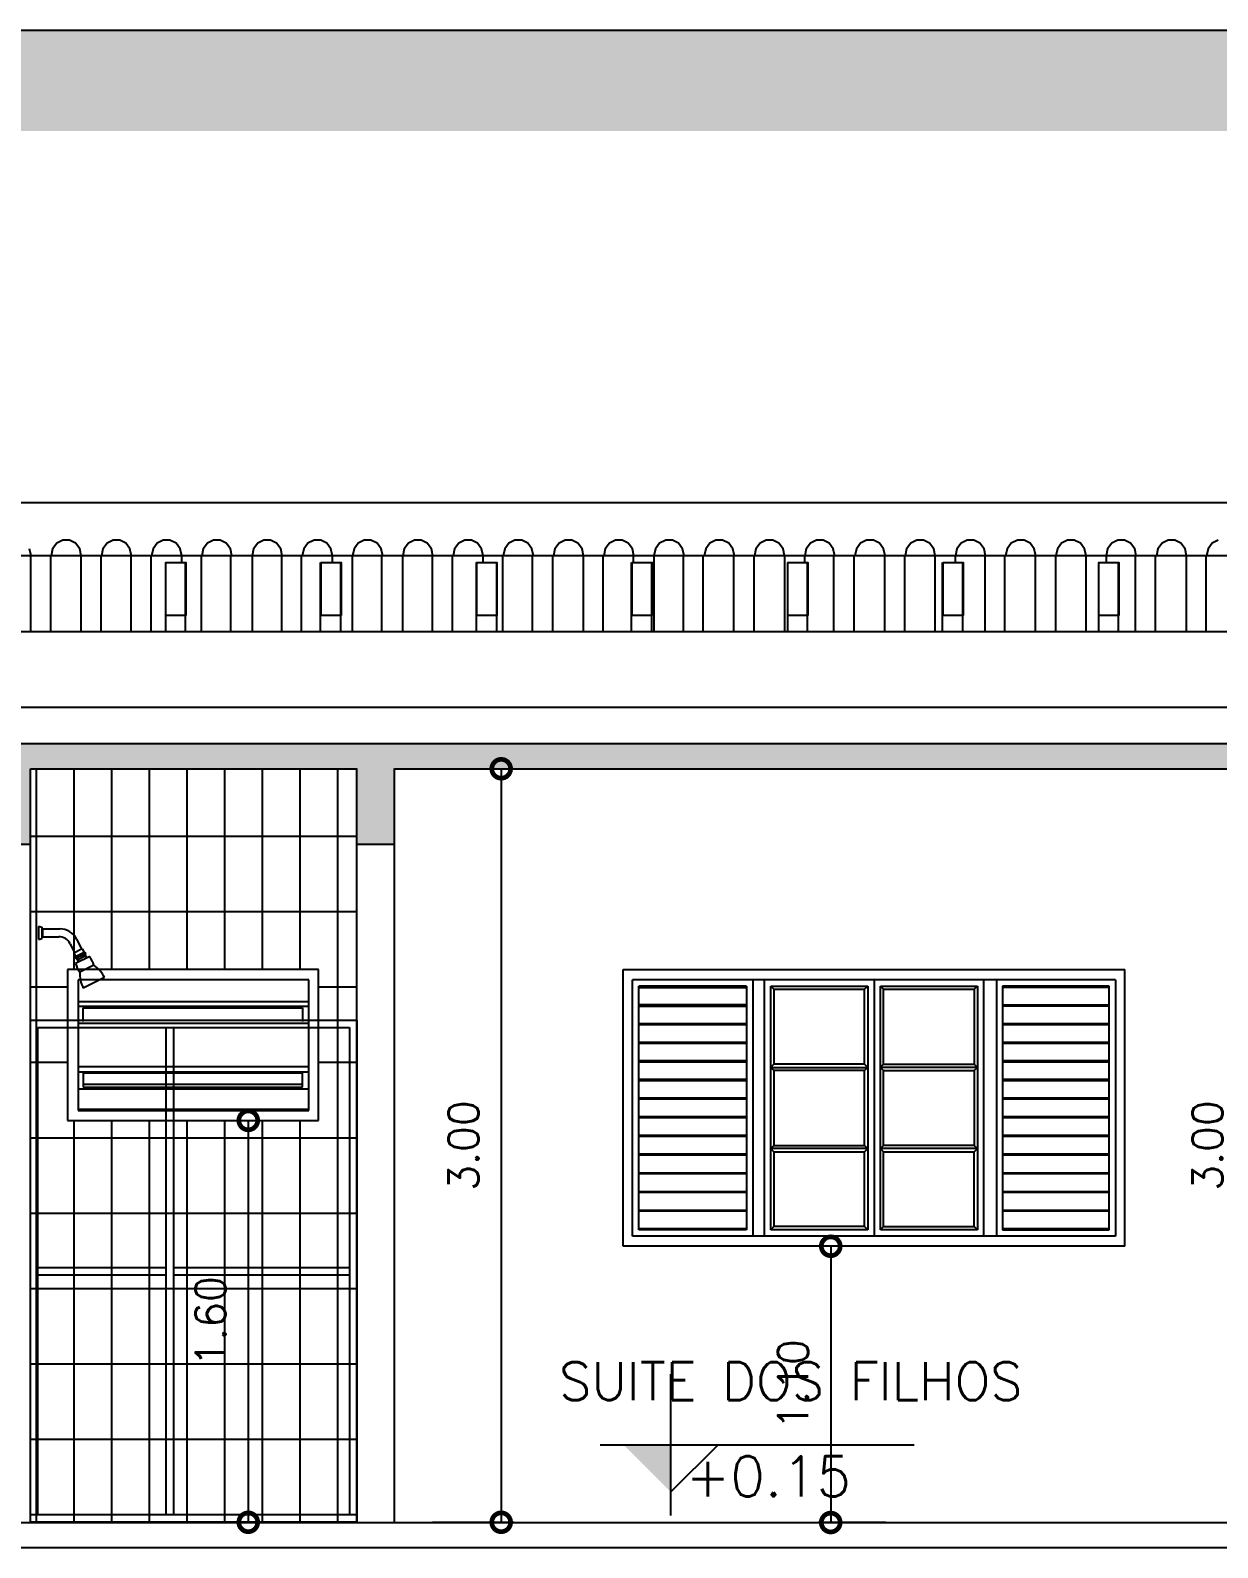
# Model space of a CAD drawing. Extents: x 500 to 638, y 181 to 267.
# Drawn here: x 611.23 to 615.95, y 215.87 to 221.91 of the extents above; entities that cross this region are included whole.
import ezdxf
from ezdxf.enums import TextEntityAlignment as Align

# ---------------------------------------------------------------- set-up
doc = ezdxf.new("R2010")
doc.units = 0
doc.header["$LTSCALE"] = 7
doc.layers.get('0').update_dxf_attribs({"linetype": 'CONTINUOUS'})
doc.layers.get('DEFPOINTS').update_dxf_attribs({"linetype": 'CONTINUOUS'})
for name, color, linetype in [('ACESSÓRIO', 2, 'CONTINUOUS'), ('ALVENARIA', 7, 'CONTINUOUS'), ('ALVENARIA1', 44, 'CONTINUOUS'), ('COTA', 1, 'CONTINUOUS'), ('HATCH', 30, 'CONTINUOUS'), ('JAPOR', 142, 'CONTINUOUS'), ('TEXTO2', 40, 'CONTINUOUS'), ('TEXTO3', 3, 'CONTINUOUS')]:
    doc.layers.add(name, color=color, linetype=linetype)
doc.styles.add('REGUA60', font='cityb___.ttf', dxfattribs={"width": 1.4})
doc.styles.add('SIMPLEX', font='SIMPLEX.SHX')
doc.dimstyles.new('DIM50', dxfattribs={"dimtxt": 0.12, "dimasz": 0.15, "dimexe": 0.05, "dimexo": 0.09, "dimgap": 0.09, "dimtad": 1, "dimzin": 0, "dimdsep": 46, "dimtxsty": 'SIMPLEX', "dimblk1": 'DOTSMALL', "dimblk2": 'DOTSMALL', "dimsah": 1, "dimcen": 0.09, "dimadec": 0, "dimazin": 0, "dimtfac": 1, "dimtix": 1, "dimtofl": 0, "dimtmove": 2, "dimatfit": 3, "dimldrblk": 'DOTSMALL', "dimfxl": 1, "dimtolj": 1, "dimtzin": 0, "dimarcsym": 0})

# ---------------------------------------------------------------- blocks, each defined once
blk = doc.blocks.new('_DOTSMALL')
at = {"color": 0, "linetype": 'ByBlock', "const_width": 0.5}
blk.add_lwpolyline([(-0.0625, 0, 1), (0.0625, 0, 1)], format="xyb", close=True, dxfattribs=at)
blk = doc.blocks.new('*D227')
at = {"layer": 'COTA', "color": 0, "lineweight": -2}
for p, q in [((611.8227, 217.569), (612.1433, 217.569)), ((612.0933, 217.569), (612.0933, 215.9695)), ((611.8227, 215.9695), (612.1433, 215.9695))]:
    blk.add_line(p, q, dxfattribs=at)
at = {"layer": 'DEFPOINTS', "color": 0}
for p in [(611.7327, 217.569, -1.4713), (611.7327, 215.9695, -1.4713), (612.0933, 215.9695)]:
    blk.add_point(p, dxfattribs=at)
at = {"layer": 'COTA', "color": 0, "lineweight": -2, "xscale": 0.15, "yscale": 0.15, "zscale": 0.15}
for p, rotation in [((612.0933, 217.569), 90), ((612.0933, 215.9695), 270)]:
    blk.add_blockref('_DOTSMALL', p, dxfattribs=dict(at, rotation=rotation))
at = {"layer": 'COTA', "color": 0, "insert": (611.9433, 216.7692), "char_height": 0.12, "attachment_point": 5, "rotation": 90, "style": 'SIMPLEX'}
blk.add_mtext('\\A1;1.60', dxfattribs=at)
blk = doc.blocks.new('*D228')
at = {"layer": 'COTA', "color": 0, "lineweight": -2}
for p, q in [((612.827, 218.9685), (613.1502, 218.9685)), ((613.1002, 218.9685), (613.1002, 215.9695)), ((612.827, 215.9695), (613.1502, 215.9695))]:
    blk.add_line(p, q, dxfattribs=at)
at = {"layer": 'DEFPOINTS', "color": 0}
for p in [(612.737, 218.9685, -1.4713), (612.737, 215.9695, -1.4713), (613.1002, 215.9695)]:
    blk.add_point(p, dxfattribs=at)
at = {"layer": 'COTA', "color": 0, "lineweight": -2, "xscale": 0.15, "yscale": 0.15, "zscale": 0.15}
for p, rotation in [((613.1002, 218.9685), 90), ((613.1002, 215.9695), 270)]:
    blk.add_blockref('_DOTSMALL', p, dxfattribs=dict(at, rotation=rotation))
at = {"layer": 'COTA', "color": 0, "insert": (612.9502, 217.469), "char_height": 0.12, "attachment_point": 5, "rotation": 90, "style": 'SIMPLEX'}
blk.add_mtext('\\A1;3.00', dxfattribs=at)
blk = doc.blocks.new('*D230')
at = {"layer": 'COTA', "color": 0, "lineweight": -2}
for p, q in [((614.6309, 217.0681), (614.3621, 217.0681)), ((614.4121, 217.0681), (614.4121, 215.9685)), ((614.6309, 215.9685), (614.3621, 215.9685))]:
    blk.add_line(p, q, dxfattribs=at)
at = {"layer": 'DEFPOINTS', "color": 0}
for p in [(614.7209, 217.0681, -1.4713), (614.4121, 215.9685), (614.7209, 215.9685, -1.4713)]:
    blk.add_point(p, dxfattribs=at)
at = {"layer": 'COTA', "color": 0, "lineweight": -2, "xscale": 0.15, "yscale": 0.15, "zscale": 0.15}
for p, rotation in [((614.4121, 217.0681), 90), ((614.4121, 215.9685), 270)]:
    blk.add_blockref('_DOTSMALL', p, dxfattribs=dict(at, rotation=rotation))
at = {"layer": 'COTA', "color": 0, "insert": (614.2621, 216.5183), "char_height": 0.12, "attachment_point": 5, "rotation": 90, "style": 'SIMPLEX'}
blk.add_mtext('\\A1;1.10', dxfattribs=at)
blk = doc.blocks.new('*D232')
at = {"layer": 'COTA', "color": 0, "lineweight": -2}
for p, q in [((616.5582, 218.9685), (616.0116, 218.9685)), ((616.0616, 218.9685), (616.0616, 215.9695)), ((616.5582, 215.9695), (616.0116, 215.9695))]:
    blk.add_line(p, q, dxfattribs=at)
at = {"layer": 'DEFPOINTS', "color": 0}
for p in [(616.6482, 218.9685, -1.4713), (616.0616, 215.9695), (616.6482, 215.9695, -1.4713)]:
    blk.add_point(p, dxfattribs=at)
at = {"layer": 'COTA', "color": 0, "lineweight": -2, "xscale": 0.15, "yscale": 0.15, "zscale": 0.15}
for p, rotation in [((616.0616, 218.9685), 90), ((616.0616, 215.9695), 270)]:
    blk.add_blockref('_DOTSMALL', p, dxfattribs=dict(at, rotation=rotation))
at = {"layer": 'COTA', "color": 0, "insert": (615.9116, 217.469), "char_height": 0.12, "attachment_point": 5, "rotation": 90, "style": 'SIMPLEX'}
blk.add_mtext('\\A1;3.00', dxfattribs=at)
blk = doc.blocks.new('*D238')
at = {"layer": 'COTA', "color": 0, "lineweight": -2}
for p, q in [((611.1358, 217.9685), (610.6421, 217.9685)), ((610.6921, 217.9685), (610.6921, 215.9695)), ((611.1358, 215.9695), (610.6421, 215.9695))]:
    blk.add_line(p, q, dxfattribs=at)
at = {"layer": 'DEFPOINTS', "color": 0}
for p in [(611.2258, 217.9685, -1.4713), (610.6921, 215.9695), (611.2258, 215.9695, -1.4713)]:
    blk.add_point(p, dxfattribs=at)
at = {"layer": 'COTA', "color": 0, "lineweight": -2, "xscale": 0.15, "yscale": 0.15, "zscale": 0.15}
for p, rotation in [((610.6921, 217.9685), 90), ((610.6921, 215.9695), 270)]:
    blk.add_blockref('_DOTSMALL', p, dxfattribs=dict(at, rotation=rotation))
at = {"layer": 'COTA', "color": 0, "insert": (610.5421, 216.969), "char_height": 0.12, "attachment_point": 5, "rotation": 90, "style": 'SIMPLEX'}
blk.add_mtext('\\A1;2.00', dxfattribs=at)
blk = doc.blocks.new('NIVELCR')
at = {"linetype": 'ByBlock'}
for p, q in [((0, -1.25), (0, 6.25)), ((-3.75, 2.5), (12.917, 2.5)), ((0, 0), (2.5, 2.5))]:
    blk.add_line(p, q, dxfattribs=at)
blk.add_solid([(-2.5, 2.5), (0, 0), (0, 2.5)], dxfattribs=at)
at = {"color": 0, "linetype": 'ByBlock', "style": 'REGUA60', "width": 1.4}
blk.add_attdef('COTANIVEL', (1.661, 3.512), '', height=1.5, dxfattribs=at)

msp = doc.modelspace()

# ---------------------------------------------------------------- hatches: boundary and pattern name
at = {"layer": 'ALVENARIA1'}
h = msp.add_hatch(dxfattribs=at)
h.set_pattern_fill('_USER,_O', color=256, scale=0.15, angle=90, pattern_type=0)
h.set_pattern_definition([(90, (0, 0), (-0.15, 9e-18), [])])
h.paths.add_polyline_path([(607.318, 218.9685), (605.8184, 218.9685), (605.8184, 215.9685), (607.318, 215.9685)])
h.paths.add_polyline_path([(606.0643, 217.569), (606.0643, 218.1692), (607.0674, 218.1692), (607.0674, 217.569)], flags=16)
h.paths.add_polyline_path([(606.1063, 217.6082), (606.1063, 218.1286), (607.0254, 218.1286), (607.0254, 217.6082)], flags=0)
h.paths.add_polyline_path([(611.2258, 215.9685), (612.5258, 215.9685), (612.5258, 218.9685), (611.2258, 218.9685)])
h.paths.add_polyline_path([(611.3737, 217.569), (611.3737, 218.1692), (612.3726, 218.1692), (612.3726, 217.569)], flags=16)
h.paths.add_polyline_path([(611.4156, 217.6082), (611.4156, 218.1286), (612.3348, 218.1286), (612.3348, 217.6082)], flags=0)
h = msp.add_hatch(dxfattribs=at)
h.set_pattern_fill('_USER,_O', color=256, scale=0.3, pattern_type=0)
h.set_pattern_definition([(0, (0, 0), (0, 0.3), [])])
h.paths.add_polyline_path([(607.318, 218.9685), (605.8184, 218.9685), (605.8184, 215.9685), (607.318, 215.9685)])
h.paths.add_polyline_path([(606.0643, 217.569), (606.0643, 218.1692), (607.0674, 218.1692), (607.0674, 217.569)], flags=16)
h.paths.add_polyline_path([(606.1063, 217.6082), (606.1063, 218.1286), (607.0254, 218.1286), (607.0254, 217.6082)], flags=0)
h.paths.add_polyline_path([(611.2258, 215.9685), (612.5258, 215.9685), (612.5258, 218.9685), (611.2258, 218.9685)])
h.paths.add_polyline_path([(611.3737, 217.569), (611.3737, 218.1692), (612.3726, 218.1692), (612.3726, 217.569)], flags=16)
h.paths.add_polyline_path([(611.4156, 217.6082), (611.4156, 218.1286), (612.3348, 218.1286), (612.3348, 217.6082)], flags=0)
at = {"layer": 'HATCH'}
h = msp.add_hatch(dxfattribs=at)
h.set_pattern_fill('AR-HBONE', color=256, scale=0.02, style=0)
h.set_pattern_definition([(45, (0, 0), (9e-18, 0.113137085), [0.24, -0.08]), (135, (0.05657, 0.05657), (9e-18, 0.113137085), [0.24, -0.08])])
h.paths.add_polyline_path([(623.7768, 221.9076), (598.4596, 221.9076), (598.4596, 221.5076), (623.7768, 221.5076)])
h = msp.add_hatch(dxfattribs=at)
h.set_pattern_fill('AR-CONC', color=256, scale=0.03, style=0)
h.set_pattern_definition([(50, (0, 0), (0.215178055, -0.01882564), [0.0225, -0.2475]), (355, (0, 0), (-0.0416254, 0.22565764), [0.018, -0.198]), (100.4514, (0.01793, -0.00157), (0.173552815, 0.20683186), [0.01912206, -0.21034263]), (46.1842, (0, 0.06), (0.32017231, -0.0496557), [0.03375, -0.37125]), (96.6356, (0.02668, 0.05586), (0.28039881, 0.29223536), [0.02868309, -0.3155139]), (351.1842, (0, 0.06), (0.28039858, 0.29223558), [0.027, -0.297]), (21, (0.03, 0.045), (0.179072116, -0.120785667), [0.0225, -0.2475]), (326, (0.03, 0.045), (0.0729946, 0.21754501), [0.018, -0.198]), (71.4514, (0.04492, 0.03493), (0.25206679, 0.09675915), [0.01912206, -0.21034263]), (37.5, (0, 0), (0.003647957, 0.099868156), [0, -0.1956, 0, -0.201, 0, -0.19875]), (7.5, (0, 0), (0.078920861, 0.118323514), [0, -0.1146, 0, -0.1911, 0, -0.07575]), (327.5, (-0.0669, 0), (0.160146731, -0.006766462), [0, -0.075, 0, -0.234, 0, -0.3105]), (317.5, (-0.0969, 0), (0.17495585, 0.030031495), [0, -0.0975, 0, -0.1554, 0, -0.2205])])
h.paths.add_polyline_path([(612.5258, 218.6685), (612.6758, 218.6685), (612.6758, 218.9685), (616.4982, 218.9685), (616.4982, 218.6685), (616.6482, 218.6685), (616.6482, 218.9685), (620.1482, 218.9685), (620.1482, 218.6685), (620.2982, 218.6685), (620.2982, 219.0685), (605.6684, 219.0685), (605.6684, 218.6685), (605.8184, 218.6685), (605.8184, 218.9685), (607.318, 218.9685), (607.318, 218.6685), (607.468, 218.6685), (607.468, 218.9685), (611.0758, 218.9685), (611.0758, 218.6685), (611.2258, 218.6685), (611.2258, 218.9685), (612.5258, 218.9685)])

# ---------------------------------------------------------------- linework, layer by layer
at = {"layer": 'ACESSÓRIO'}
for p, q in [((611.2585, 218.341, -1.4713), (611.2585, 218.2907, -1.4713)), ((611.2585, 218.341, -1.4713), (611.2641, 218.341, -1.4713)), ((611.2641, 218.341, -1.4713), (611.2711, 218.3381, -1.4713)), ((611.2711, 218.3381, -1.4713), (611.2711, 218.2936, -1.4713)), ((611.2743, 218.3315, -1.4713), (611.3428, 218.3315, -1.4713)), ((611.2743, 218.3315, -1.4713), (611.2743, 218.3001, -1.4713)), ((611.2585, 218.2907, -1.4713), (611.2641, 218.2907, -1.4713)), ((611.2641, 218.2907, -1.4713), (611.2711, 218.2936, -1.4713)), ((611.2743, 218.3001, -1.4713), (611.3389, 218.3001, -1.4713)), ((611.384, 218.2721, -1.4713), (611.4017, 218.2365, -1.4713)), ((611.4104, 218.2896, -1.4713), (611.4298, 218.2504, -1.4713)), ((611.4326, 218.2518, -1.4713), (611.3988, 218.2351, -1.4713)), ((611.3988, 218.2351, -1.4713), (611.4063, 218.22, -1.4713)), ((611.4429, 218.2381, -1.4713), (611.4035, 218.2186, -1.4713)), ((611.4035, 218.2186, -1.4713), (611.4063, 218.2129, -1.4713)), ((611.4079, 218.2137, -1.4713), (611.4051, 218.2194, -1.4713)), ((611.462, 218.2208, -1.4713), (611.4057, 218.1929, -1.4713)), ((611.4457, 218.2325, -1.4713), (611.4063, 218.2129, -1.4713)), ((611.4091, 218.2143, -1.4713), (611.4128, 218.2069, -1.4713)), ((611.4121, 218.2158, -1.4713), (611.4093, 218.2214, -1.4713)), ((611.4466, 218.2237, -1.4713), (611.4128, 218.2069, -1.4713)), ((611.4162, 218.2179, -1.4713), (611.4134, 218.2235, -1.4713)), ((611.4156, 218.2083, -1.4713), (611.4138, 218.1969, -1.4713)), ((611.4204, 218.2199, -1.4713), (611.4176, 218.2255, -1.4713)), ((611.4245, 218.222, -1.4713), (611.4217, 218.2276, -1.4713)), ((611.4287, 218.224, -1.4713), (611.4259, 218.2297, -1.4713)), ((611.4328, 218.2261, -1.4713), (611.43, 218.2317, -1.4713)), ((611.4326, 218.2518, -1.4713), (611.4401, 218.2367, -1.4713)), ((611.437, 218.2281, -1.4713), (611.4342, 218.2338, -1.4713)), ((611.4411, 218.2302, -1.4713), (611.4383, 218.2358, -1.4713)), ((611.4429, 218.2381, -1.4713), (611.4457, 218.2325, -1.4713)), ((611.4429, 218.2311, -1.4713), (611.4466, 218.2237, -1.4713)), ((611.4438, 218.2223, -1.4713), (611.454, 218.2168, -1.4713)), ((611.4788, 218.187, -1.4713), (611.4225, 218.1591, -1.4713)), ((611.5208, 218.1377, -1.4713), (611.4363, 218.0958, -1.4713)), ((611.2558, 217.9385, -1.4713), (612.4958, 217.9385, -1.4713)), ((611.2558, 215.9995, -1.4713), (611.2558, 217.9385, -1.4713)), ((611.7658, 217.9385, -1.4713), (611.7658, 215.9995, -1.4713)), ((611.7958, 217.9385, -1.4713), (611.7958, 215.9995, -1.4713)), ((612.4958, 217.9385, -1.4713), (612.4958, 215.9995, -1.4713)), ((611.2558, 216.984, -1.4713), (611.7658, 216.984, -1.4713)), ((611.2558, 216.954, -1.4713), (611.7658, 216.954, -1.4713)), ((611.7958, 216.984, -1.4713), (612.4958, 216.984, -1.4713)), ((611.7958, 216.954, -1.4713), (612.4958, 216.954, -1.4713)), ((612.4958, 215.9995, -1.4713), (611.2558, 215.9995, -1.4713))]:
    msp.add_line(p, q, dxfattribs=at)
at = {"layer": 'ACESSÓRIO', "elevation": -1.4713}
msp.add_lwpolyline([(611.2258, 217.9685), (612.5258, 217.9685), (612.5258, 215.9695), (611.2258, 215.9695)], close=True, dxfattribs=at)
at = {"layer": 'ACESSÓRIO'}
for centre, radius, start, end in [((611.269, 218.3314, -1.4713), 0.0053, 1.37796, 66.00217), ((611.3428, 218.2561, -1.4713), 0.0754, 26.36154, 90), ((611.269, 218.3002, -1.4713), 0.0053, 293.99783, 358.62204), ((611.3389, 218.2498, -1.4713), 0.0503, 26.36154, 90), ((611.3647, 218.1515, -1.4713), 0.1195, 17.28341, 35.43967), ((611.5198, 218.2284, -1.4713), 0.1195, 197.28341, 215.43967), ((611.5534, 218.1546, -1.4713), 0.131, 178.00544, 206.64515), ((611.4031, 218.0801, -1.4713), 0.131, 26.07793, 54.71764)]:
    msp.add_arc(centre, radius, start, end, dxfattribs=at)
at = {"layer": 'ALVENARIA'}
for p, q in [((623.7768, 221.9076), (598.4596, 221.9076)), ((621.9043, 219.5137, -1.4713), (604.2091, 219.5137, -1.4713)), ((604.2091, 219.2143, -1.4713), (621.9043, 219.2143, -1.4713)), ((605.6684, 219.0685, -1.4713), (620.2982, 219.0685, -1.4713)), ((611.2258, 215.9695, -1.4713), (611.2258, 218.9685, -1.4713)), ((611.2258, 218.9685, -1.4713), (612.5258, 218.9685, -1.4713)), ((612.5258, 215.9695, -1.4713), (612.5258, 218.9695, -1.4713)), ((612.6758, 215.9695, -1.4713), (612.6758, 218.9695, -1.4713)), ((612.6758, 218.9685, -1.4713), (616.4982, 218.9685, -1.4713)), ((611.0758, 218.6685, -1.4713), (611.2258, 218.6685, -1.4713)), ((612.5258, 218.6685, -1.4713), (612.6758, 218.6685, -1.4713)), ((600.1673, 215.9685, -1.4713), (620.2982, 215.9685, -1.4713)), ((599.2708, 215.8685, -1.4713), (625.1223, 215.8685, -1.4713))]:
    msp.add_line(p, q, dxfattribs=at)
at = {"layer": 'ALVENARIA1'}
for p, q in [((611.2268, 219.8159, -1.4713), (611.2268, 219.5137, -1.4713)), ((611.3065, 219.8159, -1.4713), (611.3065, 219.5137, -1.4713)), ((611.4282, 219.5137, -1.4713), (611.4282, 219.8159, -1.4713)), ((611.508, 219.5137, -1.4713), (611.508, 219.8159, -1.4713)), ((611.6255, 219.8159, -1.4713), (611.6255, 219.5137, -1.4713)), ((611.7052, 219.8159, -1.4713), (611.7052, 219.5137, -1.4713)), ((611.764, 219.7893, -1.4713), (611.764, 219.5137, -1.4713)), ((611.827, 219.8159, -1.4713), (611.827, 219.7893, -1.4713)), ((611.8437, 219.5137, -1.4713), (611.8437, 219.7893, -1.4713)), ((611.9067, 219.5137, -1.4713), (611.9067, 219.8159, -1.4713)), ((612.0242, 219.5137, -1.4713), (612.0242, 219.8159, -1.4713)), ((612.1082, 219.8159, -1.4713), (612.1082, 219.5137, -1.4713)), ((612.2257, 219.8159, -1.4713), (612.2257, 219.5137, -1.4713)), ((612.3054, 219.5137, -1.4713), (612.3054, 219.8159, -1.4713)), ((612.381, 219.5137, -1.4713), (612.381, 219.7893, -1.4713)), ((612.4271, 219.8159, -1.4713), (612.4271, 219.7893, -1.4713)), ((612.4607, 219.7893, -1.4713), (612.4607, 219.5137, -1.4713)), ((612.5069, 219.8159, -1.4713), (612.5069, 219.5137, -1.4713)), ((612.6244, 219.5137, -1.4713), (612.6244, 219.8159, -1.4713)), ((612.7084, 219.5137, -1.4713), (612.7084, 219.8159, -1.4713)), ((612.8259, 219.8159, -1.4713), (612.8259, 219.5137, -1.4713)), ((612.9056, 219.8159, -1.4713), (612.9056, 219.5137, -1.4713)), ((613.0022, 219.5137, -1.4713), (613.0022, 219.7893, -1.4713)), ((613.0273, 219.8159, -1.4713), (613.0273, 219.7893, -1.4713)), ((613.0819, 219.7893, -1.4713), (613.0819, 219.5137, -1.4713)), ((613.1071, 219.5137, -1.4713), (613.1071, 219.8159, -1.4713)), ((613.2246, 219.5137, -1.4713), (613.2246, 219.8159, -1.4713)), ((613.3044, 219.8159, -1.4713), (613.3044, 219.5137, -1.4713)), ((613.4261, 219.8159, -1.4713), (613.4261, 219.5137, -1.4713)), ((613.5058, 219.5137, -1.4713), (613.5058, 219.8159, -1.4713)), ((613.6191, 219.5137, -1.4713), (613.6191, 219.7893, -1.4713)), ((613.6275, 219.7893, -1.4713), (613.6275, 219.8159, -1.4713)), ((613.6989, 219.7893, -1.4713), (613.6989, 219.5137, -1.4713)), ((613.7073, 219.8159, -1.4713), (613.7073, 219.5137, -1.4713)), ((613.8248, 219.8159, -1.4713), (613.8248, 219.5137, -1.4713)), ((613.9045, 219.5137, -1.4713), (613.9045, 219.8159, -1.4713)), ((614.0263, 219.5137, -1.4713), (614.0263, 219.8159, -1.4713)), ((614.106, 219.8159, -1.4713), (614.106, 219.5137, -1.4713)), ((614.2277, 219.8159, -1.4713), (614.2277, 219.5137, -1.4713)), ((614.2403, 219.7893, -1.4713), (614.2403, 219.5137, -1.4713)), ((614.3075, 219.8159, -1.4713), (614.3075, 219.7893, -1.4713)), ((614.3201, 219.5137, -1.4713), (614.3201, 219.7893, -1.4713)), ((614.425, 219.5137, -1.4713), (614.425, 219.8159, -1.4713)), ((614.5047, 219.5137, -1.4713), (614.5047, 219.8159, -1.4713)), ((614.6265, 219.8159, -1.4713), (614.6265, 219.5137, -1.4713)), ((614.7062, 219.8159, -1.4713), (614.7062, 219.5137, -1.4713)), ((614.8279, 219.5137, -1.4713), (614.8279, 219.8159, -1.4713)), ((614.8573, 219.5137, -1.4713), (614.8573, 219.7893, -1.4713)), ((614.9077, 219.8159, -1.4713), (614.9077, 219.7893, -1.4713)), ((614.937, 219.7893, -1.4713), (614.937, 219.5137, -1.4713)), ((615.0252, 219.8159, -1.4713), (615.0252, 219.5137, -1.4713)), ((615.1049, 219.5137, -1.4713), (615.1049, 219.8159, -1.4713)), ((615.2266, 219.5137, -1.4713), (615.2266, 219.8159, -1.4713)), ((615.3064, 219.8159, -1.4713), (615.3064, 219.5137, -1.4713)), ((615.4281, 219.8159, -1.4713), (615.4281, 219.5137, -1.4713)), ((615.4785, 219.7893, -1.4713), (615.4785, 219.5137, -1.4713)), ((615.5079, 219.8159, -1.4713), (615.5079, 219.7893, -1.4713)), ((615.5582, 219.5137, -1.4713), (615.5582, 219.7893, -1.4713)), ((615.6254, 219.5137, -1.4713), (615.6254, 219.8159, -1.4713)), ((615.7051, 219.5137, -1.4713), (615.7051, 219.8159, -1.4713)), ((615.8268, 219.8159, -1.4713), (615.8268, 219.5137, -1.4713)), ((615.9066, 219.5137, -1.4713), (615.9066, 219.8159, -1.4713))]:
    msp.add_line(p, q, dxfattribs=at)
at = {"layer": 'ALVENARIA1', "elevation": -1.4713}
for points in [[(613.2016, 219.8164), (603.9702, 219.8164), (603.9702, 220.0282), (622.1463, 220.0282), (622.1463, 219.8164), (613.2016, 219.8164)], [(615.955, 219.8783), (615.931, 219.8661), (615.9143, 219.8439), (615.9084, 219.8164), (615.8284, 219.8164), (615.8224, 219.8439), (615.8058, 219.8661), (615.7817, 219.8783), (615.755, 219.8783), (615.731, 219.8661), (615.7143, 219.8439), (615.7084, 219.8164), (615.6284, 219.8164), (615.6224, 219.8439), (615.6058, 219.8661), (615.5817, 219.8783), (615.555, 219.8783), (615.531, 219.8661), (615.5143, 219.8439), (615.5084, 219.8164), (615.4284, 219.8164), (615.4224, 219.8439), (615.4058, 219.8661), (615.3817, 219.8783), (615.355, 219.8783), (615.331, 219.8661), (615.3143, 219.8439), (615.3084, 219.8164), (615.2284, 219.8164), (615.2224, 219.8439), (615.2058, 219.8661), (615.1817, 219.8783), (615.155, 219.8783), (615.131, 219.8661), (615.1143, 219.8439), (615.1084, 219.8164), (615.0284, 219.8164), (615.0224, 219.8439), (615.0058, 219.8661), (614.9817, 219.8783), (614.955, 219.8783), (614.931, 219.8661), (614.9143, 219.8439), (614.9084, 219.8164), (614.8284, 219.8164), (614.8224, 219.8439), (614.8058, 219.8661), (614.7817, 219.8783), (614.755, 219.8783), (614.731, 219.8661), (614.7143, 219.8439), (614.7084, 219.8164), (614.6284, 219.8164), (614.6224, 219.8439), (614.6058, 219.8661), (614.5817, 219.8783), (614.555, 219.8783), (614.531, 219.8661), (614.5143, 219.8439), (614.5084, 219.8164), (614.4284, 219.8164), (614.4224, 219.8439), (614.4058, 219.8661), (614.3817, 219.8783), (614.355, 219.8783), (614.331, 219.8661), (614.3143, 219.8439), (614.3084, 219.8164), (614.2284, 219.8164), (614.2224, 219.8439), (614.2058, 219.8661), (614.1817, 219.8783), (614.155, 219.8783), (614.131, 219.8661), (614.1143, 219.8439), (614.1084, 219.8164), (614.0284, 219.8164), (614.0224, 219.8439), (614.0058, 219.8661), (613.9817, 219.8783), (613.955, 219.8783), (613.931, 219.8661), (613.9143, 219.8439), (613.9084, 219.8164), (613.8284, 219.8164), (613.8224, 219.8439), (613.8058, 219.8661), (613.7817, 219.8783), (613.755, 219.8783), (613.731, 219.8661), (613.7143, 219.8439), (613.7084, 219.8164), (613.6284, 219.8164), (613.6224, 219.8439), (613.6058, 219.8661), (613.5817, 219.8783), (613.555, 219.8783), (613.531, 219.8661), (613.5143, 219.8439), (613.5084, 219.8164), (613.4284, 219.8164), (613.4224, 219.8439), (613.4058, 219.8661), (613.3817, 219.8783), (613.355, 219.8783), (613.331, 219.8661), (613.3143, 219.8439), (613.3084, 219.8164), (613.2284, 219.8164), (613.2224, 219.8439), (613.2058, 219.8661), (613.1817, 219.8783), (613.155, 219.8783), (613.131, 219.8661), (613.1143, 219.8439), (613.1084, 219.8164), (613.0284, 219.8164), (613.0224, 219.8439), (613.0058, 219.8661), (612.9817, 219.8783), (612.955, 219.8783), (612.931, 219.8661), (612.9143, 219.8439), (612.9084, 219.8164), (612.8284, 219.8164), (612.8224, 219.8439), (612.8058, 219.8661), (612.7817, 219.8783), (612.755, 219.8783), (612.731, 219.8661), (612.7143, 219.8439), (612.7084, 219.8164), (612.6284, 219.8164), (612.6224, 219.8439), (612.6058, 219.8661), (612.5817, 219.8783), (612.555, 219.8783), (612.531, 219.8661), (612.5143, 219.8439), (612.5084, 219.8164), (612.4284, 219.8164), (612.4224, 219.8439), (612.4058, 219.8661), (612.3817, 219.8783), (612.355, 219.8783), (612.331, 219.8661), (612.3143, 219.8439), (612.3084, 219.8164), (612.2284, 219.8164), (612.2224, 219.8439), (612.2058, 219.8661), (612.1817, 219.8783), (612.155, 219.8783), (612.131, 219.8661), (612.1143, 219.8439), (612.1084, 219.8164), (612.0284, 219.8164), (612.0224, 219.8439), (612.0058, 219.8661), (611.9817, 219.8783), (611.955, 219.8783), (611.931, 219.8661), (611.9143, 219.8439), (611.9084, 219.8164), (611.8284, 219.8164), (611.8224, 219.8439), (611.8058, 219.8661), (611.7817, 219.8783), (611.755, 219.8783), (611.731, 219.8661), (611.7143, 219.8439), (611.7084, 219.8164), (611.6284, 219.8164), (611.6224, 219.8439), (611.6058, 219.8661), (611.5817, 219.8783), (611.555, 219.8783), (611.531, 219.8661), (611.5143, 219.8439), (611.5084, 219.8164), (611.4284, 219.8164), (611.4224, 219.8439), (611.4058, 219.8661), (611.3817, 219.8783), (611.355, 219.8783), (611.331, 219.8661), (611.3143, 219.8439), (611.3084, 219.8164), (611.2284, 219.8164), (611.2224, 219.8439)], [(611.8447, 219.578), (611.7647, 219.578), (611.7647, 219.7899), (611.8447, 219.7899), (611.8447, 219.578)], [(612.4638, 219.578), (612.3838, 219.578), (612.3838, 219.7899), (612.4638, 219.7899), (612.4638, 219.578)], [(613.0828, 219.578), (613.0028, 219.578), (613.0028, 219.7899), (613.0828, 219.7899), (613.0828, 219.578)], [(613.7018, 219.578), (613.6218, 219.578), (613.6218, 219.7899), (613.7018, 219.7899), (613.7018, 219.578)], [(614.3208, 219.578), (614.2408, 219.578), (614.2408, 219.7899), (614.3208, 219.7899), (614.3208, 219.578)], [(614.9399, 219.578), (614.8599, 219.578), (614.8599, 219.7899), (614.9399, 219.7899), (614.9399, 219.578)], [(615.5589, 219.578), (615.4789, 219.578), (615.4789, 219.7899), (615.5589, 219.7899), (615.5589, 219.578)]]:
    msp.add_lwpolyline(points, dxfattribs=at)
at = {"layer": 'JAPOR'}
for p, q in [((611.3737, 218.1692, -1.4713), (611.3737, 217.569, -1.4713)), ((612.3726, 218.1692, -1.4713), (611.3737, 218.1692, -1.4713)), ((612.3726, 217.569, -1.4713), (612.3726, 218.1692, -1.4713)), ((613.5856, 218.1692, -1.4713), (615.5834, 218.1692, -1.4713)), ((613.5856, 217.0681, -1.4713), (613.5856, 218.1692, -1.4713)), ((615.5834, 217.0681, -1.4713), (615.5834, 218.1692, -1.4713)), ((611.4156, 218.1286, -1.4713), (611.4156, 217.6082, -1.4713)), ((612.3348, 218.1286, -1.4713), (611.4156, 218.1286, -1.4713)), ((612.3348, 217.6082, -1.4713), (612.3348, 218.1286, -1.4713)), ((615.5456, 218.1286, -1.4713), (613.6233, 218.1286, -1.4713)), ((613.6233, 217.1087, -1.4713), (613.6233, 218.1286, -1.4713)), ((614.0766, 218.1034, -1.4713), (613.6485, 218.1034, -1.4713)), ((613.6485, 217.1339, -1.4713), (613.6485, 218.1034, -1.4713)), ((613.6485, 218.0978, -1.4713), (614.0766, 218.0978, -1.4713)), ((614.0766, 218.1034, -1.4713), (614.0766, 217.1339, -1.4713)), ((614.1018, 218.1286, -1.4713), (614.1018, 217.1087, -1.4713)), ((614.148, 217.1087, -1.4713), (614.148, 218.1286, -1.4713)), ((614.1732, 218.1034, -1.4713), (614.5593, 218.1034, -1.4713)), ((614.1732, 217.1339, -1.4713), (614.1732, 218.1034, -1.4713)), ((614.1732, 218.1034, -1.4713), (614.1858, 218.0908, -1.4713)), ((614.1858, 218.0908, -1.4713), (614.5467, 218.0908, -1.4713)), ((614.1858, 218.0908, -1.4713), (614.1858, 217.7928, -1.4713)), ((614.5467, 218.0908, -1.4713), (614.5593, 218.1034, -1.4713)), ((614.5467, 217.7928, -1.4713), (614.5467, 218.0908, -1.4713)), ((614.5593, 218.1034, -1.4713), (614.5593, 217.1339, -1.4713)), ((614.5845, 218.1286, -1.4713), (614.5845, 217.1087, -1.4713)), ((614.6097, 218.1034, -1.4713), (614.6223, 218.0908, -1.4713)), ((614.6097, 217.1339, -1.4713), (614.6097, 218.1034, -1.4713)), ((614.6097, 218.1034, -1.4713), (614.9958, 218.1034, -1.4713)), ((614.6223, 218.0908, -1.4713), (614.9832, 218.0908, -1.4713)), ((614.6223, 217.7928, -1.4713), (614.6223, 218.0908, -1.4713)), ((614.9832, 218.0908, -1.4713), (614.9958, 218.1034, -1.4713)), ((614.9832, 218.0908, -1.4713), (614.9832, 217.7928, -1.4713)), ((614.9958, 218.1034, -1.4713), (614.9958, 217.1339, -1.4713)), ((615.021, 217.1087, -1.4713), (615.021, 218.1286, -1.4713)), ((615.0713, 218.1286, -1.4713), (615.0713, 217.1087, -1.4713)), ((615.5204, 218.1034, -1.4713), (615.0965, 218.1034, -1.4713)), ((615.0965, 218.1034, -1.4713), (615.0965, 217.1339, -1.4713)), ((615.5204, 218.0978, -1.4713), (615.0965, 218.0978, -1.4713)), ((615.5204, 217.1339, -1.4713), (615.5204, 218.1034, -1.4713)), ((615.5456, 218.1286, -1.4713), (615.5456, 217.1087, -1.4713)), ((611.4156, 218.0419, -1.4713), (612.3348, 218.0419, -1.4713)), ((612.3348, 218.0223, -1.4713), (611.4156, 218.0223, -1.4713)), ((611.4366, 218.0167, -1.4713), (612.3096, 218.0167, -1.4713)), ((611.4366, 217.9621, -1.4713), (611.4366, 218.0167, -1.4713)), ((612.3096, 218.0167, -1.4713), (612.3096, 217.9621, -1.4713)), ((614.0766, 218.0293, -1.4713), (613.6485, 218.0293, -1.4713)), ((613.6485, 218.0237, -1.4713), (614.0766, 218.0237, -1.4713)), ((615.0965, 218.0293, -1.4713), (615.5204, 218.0293, -1.4713)), ((615.5204, 218.0237, -1.4713), (615.0965, 218.0237, -1.4713)), ((612.3348, 217.9551, -1.4713), (611.4156, 217.9551, -1.4713)), ((613.6485, 217.9551, -1.4713), (614.0766, 217.9551, -1.4713)), ((615.0965, 217.9551, -1.4713), (615.5204, 217.9551, -1.4713)), ((614.0766, 217.9495, -1.4713), (613.6485, 217.9495, -1.4713)), ((615.5204, 217.9495, -1.4713), (615.0965, 217.9495, -1.4713)), ((613.6485, 217.881, -1.4713), (614.0766, 217.881, -1.4713)), ((614.0766, 217.8754, -1.4713), (613.6485, 217.8754, -1.4713)), ((615.0965, 217.881, -1.4713), (615.5204, 217.881, -1.4713)), ((615.5204, 217.8754, -1.4713), (615.0965, 217.8754, -1.4713)), ((612.3348, 217.7816, -1.4713), (611.4156, 217.7816, -1.4713)), ((613.6485, 217.8068, -1.4713), (614.0766, 217.8068, -1.4713)), ((614.0766, 217.8012, -1.4713), (613.6485, 217.8012, -1.4713)), ((614.1858, 217.7928, -1.4713), (614.1732, 217.7802, -1.4713)), ((614.1732, 217.7802, -1.4713), (614.5593, 217.7802, -1.4713)), ((614.1732, 217.7802, -1.4713), (614.1858, 217.7677, -1.4713)), ((614.5467, 217.7928, -1.4713), (614.1858, 217.7928, -1.4713)), ((614.5593, 217.7802, -1.4713), (614.5467, 217.7928, -1.4713)), ((614.5467, 217.7677, -1.4713), (614.5593, 217.7802, -1.4713)), ((614.6097, 217.7802, -1.4713), (614.6223, 217.7928, -1.4713)), ((614.6097, 217.7802, -1.4713), (614.6223, 217.7677, -1.4713)), ((614.9958, 217.7802, -1.4713), (614.6097, 217.7802, -1.4713)), ((614.6223, 217.7928, -1.4713), (614.9832, 217.7928, -1.4713)), ((614.9832, 217.7928, -1.4713), (614.9958, 217.7802, -1.4713)), ((614.9832, 217.7677, -1.4713), (614.9958, 217.7802, -1.4713)), ((615.0965, 217.8068, -1.4713), (615.5204, 217.8068, -1.4713)), ((615.5204, 217.8012, -1.4713), (615.0965, 217.8012, -1.4713)), ((611.4156, 217.7621, -1.4713), (612.3348, 217.7621, -1.4713)), ((611.4366, 217.7565, -1.4713), (611.4366, 217.7019, -1.4713)), ((612.3096, 217.7565, -1.4713), (611.4366, 217.7565, -1.4713)), ((612.3096, 217.7117, -1.4713), (611.4366, 217.7117, -1.4713)), ((612.3096, 217.7019, -1.4713), (612.3096, 217.7565, -1.4713)), ((613.6485, 217.7327, -1.4713), (614.0766, 217.7327, -1.4713)), ((614.0766, 217.7271, -1.4713), (613.6485, 217.7271, -1.4713)), ((614.5467, 217.7677, -1.4713), (614.1858, 217.7677, -1.4713)), ((614.1858, 217.7677, -1.4713), (614.1858, 217.4697, -1.4713)), ((614.5467, 217.4697, -1.4713), (614.5467, 217.7677, -1.4713)), ((614.6223, 217.7677, -1.4713), (614.9832, 217.7677, -1.4713)), ((614.6223, 217.4697, -1.4713), (614.6223, 217.7677, -1.4713)), ((614.9832, 217.7677, -1.4713), (614.9832, 217.4697, -1.4713)), ((615.0965, 217.7327, -1.4713), (615.5204, 217.7327, -1.4713)), ((615.5204, 217.7271, -1.4713), (615.0965, 217.7271, -1.4713)), ((611.4156, 217.6949, -1.4713), (612.3348, 217.6949, -1.4713)), ((611.4366, 217.7019, -1.4713), (612.3096, 217.7019, -1.4713)), ((613.6485, 217.6585, -1.4713), (614.0766, 217.6585, -1.4713)), ((614.0766, 217.6529, -1.4713), (613.6485, 217.6529, -1.4713)), ((615.0965, 217.6585, -1.4713), (615.5204, 217.6585, -1.4713)), ((615.5204, 217.6529, -1.4713), (615.0965, 217.6529, -1.4713)), ((612.3348, 217.6124, -1.4713), (611.4156, 217.6124, -1.4713)), ((611.4156, 217.6082, -1.4713), (612.3348, 217.6082, -1.4713)), ((611.3737, 217.569, -1.4713), (612.3726, 217.569, -1.4713)), ((613.6485, 217.5844, -1.4713), (614.0766, 217.5844, -1.4713)), ((614.0766, 217.5788, -1.4713), (613.6485, 217.5788, -1.4713)), ((615.0965, 217.5844, -1.4713), (615.5204, 217.5844, -1.4713)), ((615.5204, 217.5788, -1.4713), (615.0965, 217.5788, -1.4713)), ((613.6485, 217.5102, -1.4713), (614.0766, 217.5102, -1.4713)), ((614.0766, 217.5046, -1.4713), (613.6485, 217.5046, -1.4713)), ((614.1858, 217.4697, -1.4713), (614.1732, 217.4571, -1.4713)), ((614.1858, 217.4697, -1.4713), (614.5467, 217.4697, -1.4713)), ((614.5593, 217.4571, -1.4713), (614.5467, 217.4697, -1.4713)), ((614.6097, 217.4571, -1.4713), (614.6223, 217.4697, -1.4713)), ((614.9832, 217.4697, -1.4713), (614.6223, 217.4697, -1.4713)), ((614.9832, 217.4697, -1.4713), (614.9958, 217.4571, -1.4713)), ((615.0965, 217.5102, -1.4713), (615.5204, 217.5102, -1.4713)), ((615.5204, 217.5046, -1.4713), (615.0965, 217.5046, -1.4713)), ((613.6485, 217.4361, -1.4713), (614.0766, 217.4361, -1.4713)), ((614.0766, 217.4305, -1.4713), (613.6485, 217.4305, -1.4713)), ((614.5593, 217.4571, -1.4713), (614.1732, 217.4571, -1.4713)), ((614.1732, 217.4571, -1.4713), (614.1858, 217.4445, -1.4713)), ((614.1858, 217.4445, -1.4713), (614.5467, 217.4445, -1.4713)), ((614.1858, 217.4445, -1.4713), (614.1858, 217.1465, -1.4713)), ((614.5467, 217.4445, -1.4713), (614.5593, 217.4571, -1.4713)), ((614.5467, 217.1465, -1.4713), (614.5467, 217.4445, -1.4713)), ((614.6097, 217.4571, -1.4713), (614.6223, 217.4445, -1.4713)), ((614.9958, 217.4571, -1.4713), (614.6097, 217.4571, -1.4713)), ((614.6223, 217.4445, -1.4713), (614.9832, 217.4445, -1.4713)), ((614.6223, 217.1465, -1.4713), (614.6223, 217.4445, -1.4713)), ((614.9832, 217.4445, -1.4713), (614.9958, 217.4571, -1.4713)), ((614.9832, 217.1465, -1.4713), (614.9832, 217.4445, -1.4713)), ((615.0965, 217.4361, -1.4713), (615.5204, 217.4361, -1.4713)), ((615.5204, 217.4305, -1.4713), (615.0965, 217.4305, -1.4713)), ((613.6485, 217.3605, -1.4713), (614.0766, 217.3605, -1.4713)), ((614.0766, 217.3563, -1.4713), (613.6485, 217.3563, -1.4713)), ((615.0965, 217.3605, -1.4713), (615.5204, 217.3605, -1.4713)), ((615.5204, 217.3563, -1.4713), (615.0965, 217.3563, -1.4713)), ((613.6485, 217.2864, -1.4713), (614.0766, 217.2864, -1.4713)), ((614.0766, 217.2822, -1.4713), (613.6485, 217.2822, -1.4713)), ((615.0965, 217.2864, -1.4713), (615.5204, 217.2864, -1.4713)), ((615.5204, 217.2822, -1.4713), (615.0965, 217.2822, -1.4713)), ((613.6485, 217.2122, -1.4713), (614.0766, 217.2122, -1.4713)), ((614.0766, 217.208, -1.4713), (613.6485, 217.208, -1.4713)), ((615.0965, 217.2122, -1.4713), (615.5204, 217.2122, -1.4713)), ((615.5204, 217.208, -1.4713), (615.0965, 217.208, -1.4713)), ((615.5456, 217.1087, -1.4713), (613.6233, 217.1087, -1.4713)), ((613.6485, 217.1381, -1.4713), (614.0766, 217.1381, -1.4713)), ((614.0766, 217.1339, -1.4713), (613.6485, 217.1339, -1.4713)), ((614.1858, 217.1465, -1.4713), (614.1732, 217.1339, -1.4713)), ((614.5593, 217.1339, -1.4713), (614.1732, 217.1339, -1.4713)), ((614.5467, 217.1465, -1.4713), (614.1858, 217.1465, -1.4713)), ((614.5593, 217.1339, -1.4713), (614.5467, 217.1465, -1.4713)), ((614.6097, 217.1339, -1.4713), (614.6223, 217.1465, -1.4713)), ((614.9958, 217.1339, -1.4713), (614.6097, 217.1339, -1.4713)), ((614.6223, 217.1465, -1.4713), (614.9832, 217.1465, -1.4713)), ((614.9958, 217.1339, -1.4713), (614.9832, 217.1465, -1.4713)), ((615.0965, 217.1381, -1.4713), (615.5204, 217.1381, -1.4713)), ((615.0965, 217.1339, -1.4713), (615.5204, 217.1339, -1.4713)), ((615.5834, 217.0681, -1.4713), (613.5856, 217.0681, -1.4713))]:
    msp.add_line(p, q, dxfattribs=at)

# ---------------------------------------------------------------- block references
at = {"layer": 'TEXTO2', "xscale": 0.07500000000004547, "yscale": 0.07500000000001705, "zscale": 0.075}
msp.add_blockref('NIVELCR', (613.7758, 216.09), dxfattribs=at)

# ---------------------------------------------------------------- texts
at = {"layer": 'TEXTO2', "style": 'SIMPLEX'}
msp.add_text('+0.15', height=0.16, dxfattribs=at).set_placement((613.8343, 216.0724))
at = {"layer": 'TEXTO3', "style": 'SIMPLEX'}
msp.add_text('SUITE DOS FILHOS', height=0.15, dxfattribs=at).set_placement((614.253, 216.4561), align=Align.CENTER)

# ---------------------------------------------------------------- dimensions: what is measured, and where the dimension line sits
at = {"layer": 'COTA'}
for base, p1, p2, picture, middle in [((613.1002, 215.9695), (612.737, 218.9685, -1.4713), (612.737, 215.9695, -1.4713), '*D228', (612.9502, 217.469)), ((616.0616, 215.9695), (616.6482, 218.9685, -1.4713), (616.6482, 215.9695, -1.4713), '*D232', (615.9116, 217.469)), ((610.6921, 215.9695), (611.2258, 217.9685, -1.4713), (611.2258, 215.9695, -1.4713), '*D238', (610.5421, 216.969)), ((612.0933, 215.9695), (611.7327, 217.569, -1.4713), (611.7327, 215.9695, -1.4713), '*D227', (611.9433, 216.7692)), ((614.4121, 215.9685), (614.7209, 217.0681, -1.4713), (614.7209, 215.9685, -1.4713), '*D230', (614.2621, 216.5183))]:
    dim = msp.add_linear_dim(base=base, p1=p1, p2=p2, angle=90, dimstyle='DIM50', dxfattribs=at)
    dim.commit()
    dim.dimension.update_dxf_attribs({"geometry": picture, "text_midpoint": middle})

doc.saveas('drawing.dxf')
